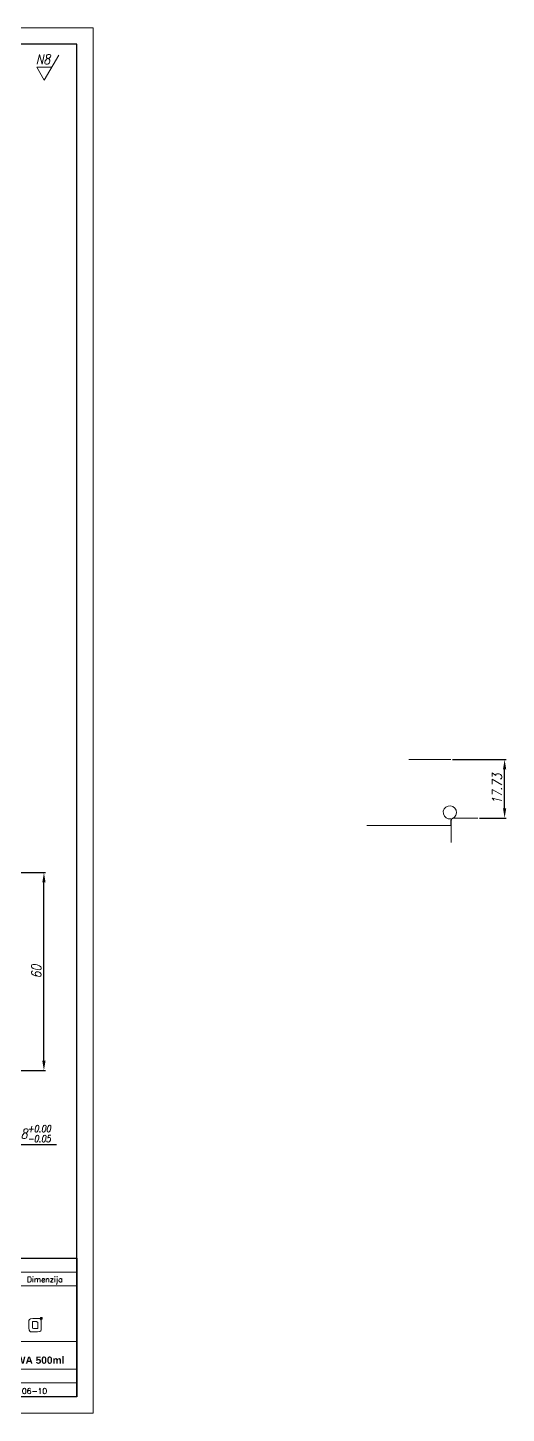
# Model space of a CAD drawing. Extents: x 43 to 465, y 17 to 437.
# Drawn here: x 319.8 to 464.9, y 16.6 to 436.6 of the extents above; entities that cross this region are included whole.
import ezdxf

# ---------------------------------------------------------------- set-up
doc = ezdxf.new("R2010")
doc.units = 0
doc.header["$LTSCALE"] = 5
doc.header["$MEASUREMENT"] = 0
doc.layers.get('0').update_dxf_attribs({"linetype": 'CONTINUOUS', "lineweight": 15})
doc.layers.add('3', color=3, linetype='CONTINUOUS', lineweight=30)
doc.styles.add('ITALICT', font='italict', dxfattribs={"width": 0.8, "height": 3})
doc.styles.add('ROMANS', font='romans.shx')
doc.dimstyles.get("Standard").update_dxf_attribs({"dimtxt": 3, "dimasz": 3, "dimexe": 0.5, "dimexo": 0.5, "dimgap": 0.8, "dimtad": 1, "dimdsep": 46, "dimtxsty": 'ITALICT', "dimcen": 0, "dimadec": 0, "dimazin": 2, "dimtfac": 1, "dimtmove": 0, "dimatfit": 3, "dimfxl": 1, "dimtolj": 1, "dimtzin": 0, "dimarcsym": 0})

# ---------------------------------------------------------------- blocks, each defined once
blk = doc.blocks.new('*D50')
at = {"color": 0, "lineweight": -2, "transparency": 16777216}
for p, q in [((289.95, 161.76), (289.95, 97.54)), ((305.75, 161.76), (305.75, 97.54)), ((292.95, 98.04), (302.75, 98.04)), ((305.75, 98.04), (328.57, 98.04))]:
    blk.add_line(p, q, dxfattribs=at)
at = {"color": 0, "transparency": 16777216}
for points in [[(292.95, 98.54), (292.95, 97.54), (289.95, 98.04)], [(302.75, 98.54), (302.75, 97.54), (305.75, 98.04)]]:
    blk.add_solid(points, dxfattribs=at)
at = {"color": 0, "transparency": 16777216, "insert": (318.66, 101.32), "char_height": 3, "attachment_point": 5, "style": 'ITALICT'}
blk.add_mtext('\\A1;%%c15.8{}{\\H0.71x;\\C3;\\S+0.00^ -0.05;}', dxfattribs=at)
blk = doc.blocks.new('*D55')
at = {"color": 0, "lineweight": -2, "transparency": 16777216}
for p, q in [((307.97, 180.46), (325.25, 180.46)), ((324.75, 123.46), (324.75, 177.46)), ((302.35, 120.46), (325.25, 120.46))]:
    blk.add_line(p, q, dxfattribs=at)
at = {"color": 0, "transparency": 16777216}
for points in [[(324.25, 177.46), (325.25, 177.46), (324.75, 180.46)], [(324.25, 123.46), (325.25, 123.46), (324.75, 120.46)]]:
    blk.add_solid(points, dxfattribs=at)
at = {"color": 0, "transparency": 16777216, "insert": (322.45, 150.46), "char_height": 3, "attachment_point": 5, "rotation": 90, "style": 'ITALICT'}
blk.add_mtext('\\A1;60', dxfattribs=at)
blk = doc.blocks.new('*D59')
at = {"color": 0, "lineweight": -2, "transparency": 16777216}
for p, q in [((448.54, 214.71), (464.85, 214.71)), ((464.35, 199.98), (464.35, 211.71)), ((456.73, 196.98), (464.85, 196.98))]:
    blk.add_line(p, q, dxfattribs=at)
at = {"color": 0, "transparency": 16777216}
for points in [[(463.85, 211.71), (464.85, 211.71), (464.35, 214.71)], [(463.85, 199.98), (464.85, 199.98), (464.35, 196.98)]]:
    blk.add_solid(points, dxfattribs=at)
at = {"color": 0, "transparency": 16777216, "insert": (462.05, 205.84), "char_height": 3, "attachment_point": 5, "rotation": 90, "style": 'ITALICT'}
blk.add_mtext('\\A1;17.73', dxfattribs=at)

msp = doc.modelspace()

# ---------------------------------------------------------------- linework, layer by layer
at = {"linetype": 'ByBlock'}
for p, q in [((339.7086, 436.5588), (42.7086, 436.5588)), ((339.7086, 16.5588), (339.7086, 436.5588)), ((339.7086, 16.5588), (42.7086, 16.5588))]:
    msp.add_line(p, q, dxfattribs=at)
for p, q in [((327.158, 424.6353), (322.5751, 424.6353)), ((322.5751, 424.6353), (324.8665, 420.6664)), ((324.8665, 420.6664), (329.2483, 428.2559)), ((435.3447, 214.706), (448.0447, 214.706)), ((435.3447, 194.706), (422.6447, 194.706)), ((435.3447, 194.706), (448.0447, 194.706)), ((448.0447, 194.706), (448.0447, 196.1311)), ((448.1447, 196.1762), (448.1447, 189.5392)), ((448.9447, 196.9762), (456.228, 196.9762)), ((155.2144, 59.3588), (334.7086, 59.3588)), ((334.7086, 55.1588), (155.2144, 55.1588)), ((155.2144, 38.3588), (334.7086, 38.3588)), ((155.2144, 29.9588), (334.7086, 29.9588)), ((155.2144, 25.7588), (334.7086, 25.7588))]:
    msp.add_line(p, q)
for centre, radius, start, end in [((447.7447, 198.706), 2, 293.132396, 278.626927), ((448.8447, 196.1311), 0.8, 113.132396, 180), ((448.9447, 196.1762), 0.8, 90, 180)]:
    msp.add_arc(centre, radius, start, end)
for points, knots in [([(322.809, 41.2317), (322.809, 41.2317), (321.2707, 41.2317), (321.2707, 41.2317), (321.2707, 41.2317), (321.1397, 41.2317), (320.2016, 41.2868), (320.2016, 42.4251), (320.2016, 42.4251), (320.2016, 42.4251), (320.2016, 44.1635), (320.2016, 44.1635), (320.2016, 44.1635), (320.2016, 44.1635), (320.2016, 45.3017), (321.3397, 45.3017), (321.3397, 45.3017), (321.3397, 45.3017), (322.8712, 45.3017), (322.8712, 45.3017), (322.8712, 45.3017), (323.0022, 45.3017), (323.9404, 45.2396), (323.9404, 44.1014), (323.9404, 44.1014), (323.9404, 44.1014), (323.9404, 42.37), (323.9404, 42.37), (323.9404, 42.37), (323.9404, 42.37), (323.9473, 41.2317), (322.809, 41.2317)], [0, 0, 0, 0, 0.125, 0.125, 0.125, 0.1875, 0.25, 0.25, 0.25, 0.3125, 0.375, 0.375, 0.375, 0.4375, 0.5, 0.5, 0.5, 0.5625, 0.625, 0.625, 0.625, 0.6875, 0.75, 0.75, 0.75, 0.8125, 0.875, 0.875, 0.875, 0.9375, 1, 1, 1, 1]), ([(322.9056, 43.8669), (322.9056, 43.8669), (322.9056, 44.3359), (322.5055, 44.3359), (322.5055, 44.3359), (322.5055, 44.3359), (321.3674, 44.3359), (321.3674, 44.3359), (321.3674, 44.3359), (321.3674, 44.3359), (321.2361, 44.329), (321.2361, 44.198), (321.2361, 44.198), (321.2361, 44.198), (321.2361, 42.7287), (321.2361, 42.7287), (321.2361, 42.7287), (321.2361, 42.7287), (321.2361, 42.2663), (321.6364, 42.2663), (321.6364, 42.2663), (321.6364, 42.2663), (322.7746, 42.2663), (322.7746, 42.2663), (322.7746, 42.2663), (322.7746, 42.2663), (322.9056, 42.2663), (322.9056, 42.3975), (322.9056, 42.3975), (322.9056, 42.3975), (322.9056, 43.8669), (322.9056, 43.8669)], [0, 0, 0, 0, 0.125, 0.125, 0.125, 0.1875, 0.25, 0.25, 0.25, 0.3125, 0.375, 0.375, 0.375, 0.4375, 0.5, 0.5, 0.5, 0.5625, 0.625, 0.625, 0.625, 0.6875, 0.75, 0.75, 0.75, 0.8125, 0.875, 0.875, 0.875, 0.9375, 1, 1, 1, 1]), ([(323.9567, 45.0434), (323.8051, 45.0434), (323.6821, 45.1666), (323.6821, 45.318), (323.6821, 45.318), (323.6821, 45.4695), (323.8051, 45.5926), (323.9567, 45.5926), (323.9567, 45.5926), (324.1082, 45.5926), (324.2313, 45.4695), (324.2313, 45.318), (324.2313, 45.318), (324.2313, 45.1666), (324.1082, 45.0434), (323.9567, 45.0434)], [0, 0, 0, 0, 0.25, 0.25, 0.25, 0.375, 0.5, 0.5, 0.5, 0.625, 0.75, 0.75, 0.75, 0.875, 1, 1, 1, 1]), ([(323.9567, 45.5321), (323.8393, 45.5321), (323.7427, 45.4354), (323.7427, 45.318), (323.7427, 45.318), (323.7427, 45.2006), (323.8393, 45.1041), (323.9567, 45.1041), (323.9567, 45.1041), (324.0741, 45.1041), (324.1707, 45.2006), (324.1707, 45.318), (324.1707, 45.318), (324.1707, 45.4354), (324.0741, 45.5321), (323.9567, 45.5321)], [0, 0, 0, 0, 0.25, 0.25, 0.25, 0.375, 0.5, 0.5, 0.5, 0.625, 0.75, 0.75, 0.75, 0.875, 1, 1, 1, 1]), ([(324.0191, 45.2707), (324.0191, 45.2707), (324.076, 45.1837), (324.076, 45.1837), (324.076, 45.1837), (324.076, 45.1837), (324.0002, 45.1837), (324.0002, 45.1837), (324.0002, 45.1837), (324.0002, 45.1837), (323.9529, 45.2612), (323.9529, 45.2612), (323.9529, 45.2612), (323.9529, 45.2612), (323.9225, 45.2612), (323.9225, 45.2612), (323.9225, 45.2612), (323.9225, 45.2612), (323.9225, 45.1837), (323.9225, 45.1837), (323.9225, 45.1837), (323.9225, 45.1837), (323.8544, 45.1837), (323.8544, 45.1837), (323.8544, 45.1837), (323.8544, 45.1837), (323.8544, 45.4619), (323.8544, 45.4619), (323.8544, 45.4619), (323.8544, 45.4619), (323.9756, 45.4619), (323.9756, 45.4619), (323.9756, 45.4619), (323.9983, 45.4619), (324.0817, 45.4619), (324.0817, 45.3616), (324.0817, 45.3616), (324.0817, 45.3087), (324.0495, 45.2822), (324.0191, 45.2707)], [0, 0, 0, 0, 0.1, 0.1, 0.1, 0.15, 0.2, 0.2, 0.2, 0.25, 0.3, 0.3, 0.3, 0.35, 0.4, 0.4, 0.4, 0.45, 0.5, 0.5, 0.5, 0.55, 0.6, 0.6, 0.6, 0.65, 0.7, 0.7, 0.7, 0.75, 0.8, 0.8, 0.8, 0.85, 0.9, 0.9, 0.9, 0.95, 1, 1, 1, 1]), ([(323.9586, 45.4033), (323.9586, 45.4033), (323.9225, 45.4033), (323.9225, 45.4033), (323.9225, 45.4033), (323.9225, 45.4033), (323.9225, 45.3163), (323.9225, 45.3163), (323.9225, 45.3163), (323.9225, 45.3163), (323.9586, 45.3163), (323.9586, 45.3163), (323.9586, 45.3163), (323.9945, 45.3163), (324.0096, 45.3295), (324.0096, 45.3616), (324.0096, 45.3616), (324.0096, 45.3938), (323.9945, 45.4033), (323.9586, 45.4033)], [0, 0, 0, 0, 0.2, 0.2, 0.2, 0.3, 0.4, 0.4, 0.4, 0.5, 0.6, 0.6, 0.6, 0.7, 0.8, 0.8, 0.8, 0.9, 1, 1, 1, 1])]:
    msp.add_open_spline(points, degree=3, knots=knots)
at = {"layer": '3', "linetype": 'ByBlock'}
for p, q in [((334.7086, 431.5588), (62.7086, 431.5588)), ((334.7086, 21.5588), (334.7086, 431.5588)), ((334.7086, 21.5588), (62.7086, 21.5588))]:
    msp.add_line(p, q, dxfattribs=at)
at = {"layer": '3'}
for p, q in [((155.2144, 63.5588), (334.7086, 63.5588)), ((334.7086, 63.5588), (334.7086, 21.5588))]:
    msp.add_line(p, q, dxfattribs=at)

# ---------------------------------------------------------------- texts
at = {"style": 'ITALICT', "width": 0.8}
msp.add_text('N8', height=3, dxfattribs=at).set_placement((322.3334, 425.484))
at = {"style": 'ROMANS'}
for s, p in [('Dimenzija', (319.6329, 56.2786)), ('06-10', (318.0853, 22.4576))]:
    msp.add_text(s, height=1.68, dxfattribs=at).set_placement(p)
at = {"insert": (303.1117, 33.7646), "char_height": 2.2, "width": 42.178, "attachment_point": 1, "style": 'ROMANS'}
msp.add_mtext('{\\fArial|b1|i0|c238|p34;VARCHAWA 500ml}', dxfattribs=at)

# ---------------------------------------------------------------- dimensions: what is measured, and where the dimension line sits
dim = msp.add_linear_dim(base=(464.3548, 214.706), p1=(456.228, 196.9762), p2=(448.0447, 214.706), angle=90, dimstyle='Standard', override={"dimarcsym": 1})
dim.commit()
dim.dimension.update_dxf_attribs({"geometry": '*D59', "text_midpoint": (462.0548, 205.8411)})
dim = msp.add_linear_dim(base=(324.7518, 180.4593), p1=(301.8474, 120.4593), p2=(307.4724, 180.4593), angle=90, dimstyle='Standard', override={"dimscale": 1, "dimtmove": 0})
dim.commit()
dim.dimension.update_dxf_attribs({"geometry": '*D55', "text_midpoint": (324.7518, 150.4593), "dimtype": 160})
dim = msp.add_linear_dim(base=(305.7474, 98.0371), p1=(289.9474, 162.2593), p2=(305.7474, 162.2593), text='<>{}{\\H0.71x;\\C3;\\S+0.00^ -0.05;}', dimstyle='Standard', override={"dimscale": 1, "dimpost": '%%c<>', "dimtm": 0.05, "dimtmove": 0})
dim.commit()
dim.dimension.update_dxf_attribs({"geometry": '*D50', "text_midpoint": (318.6589, 98.0371), "dimtype": 160})

doc.saveas('drawing.dxf')
